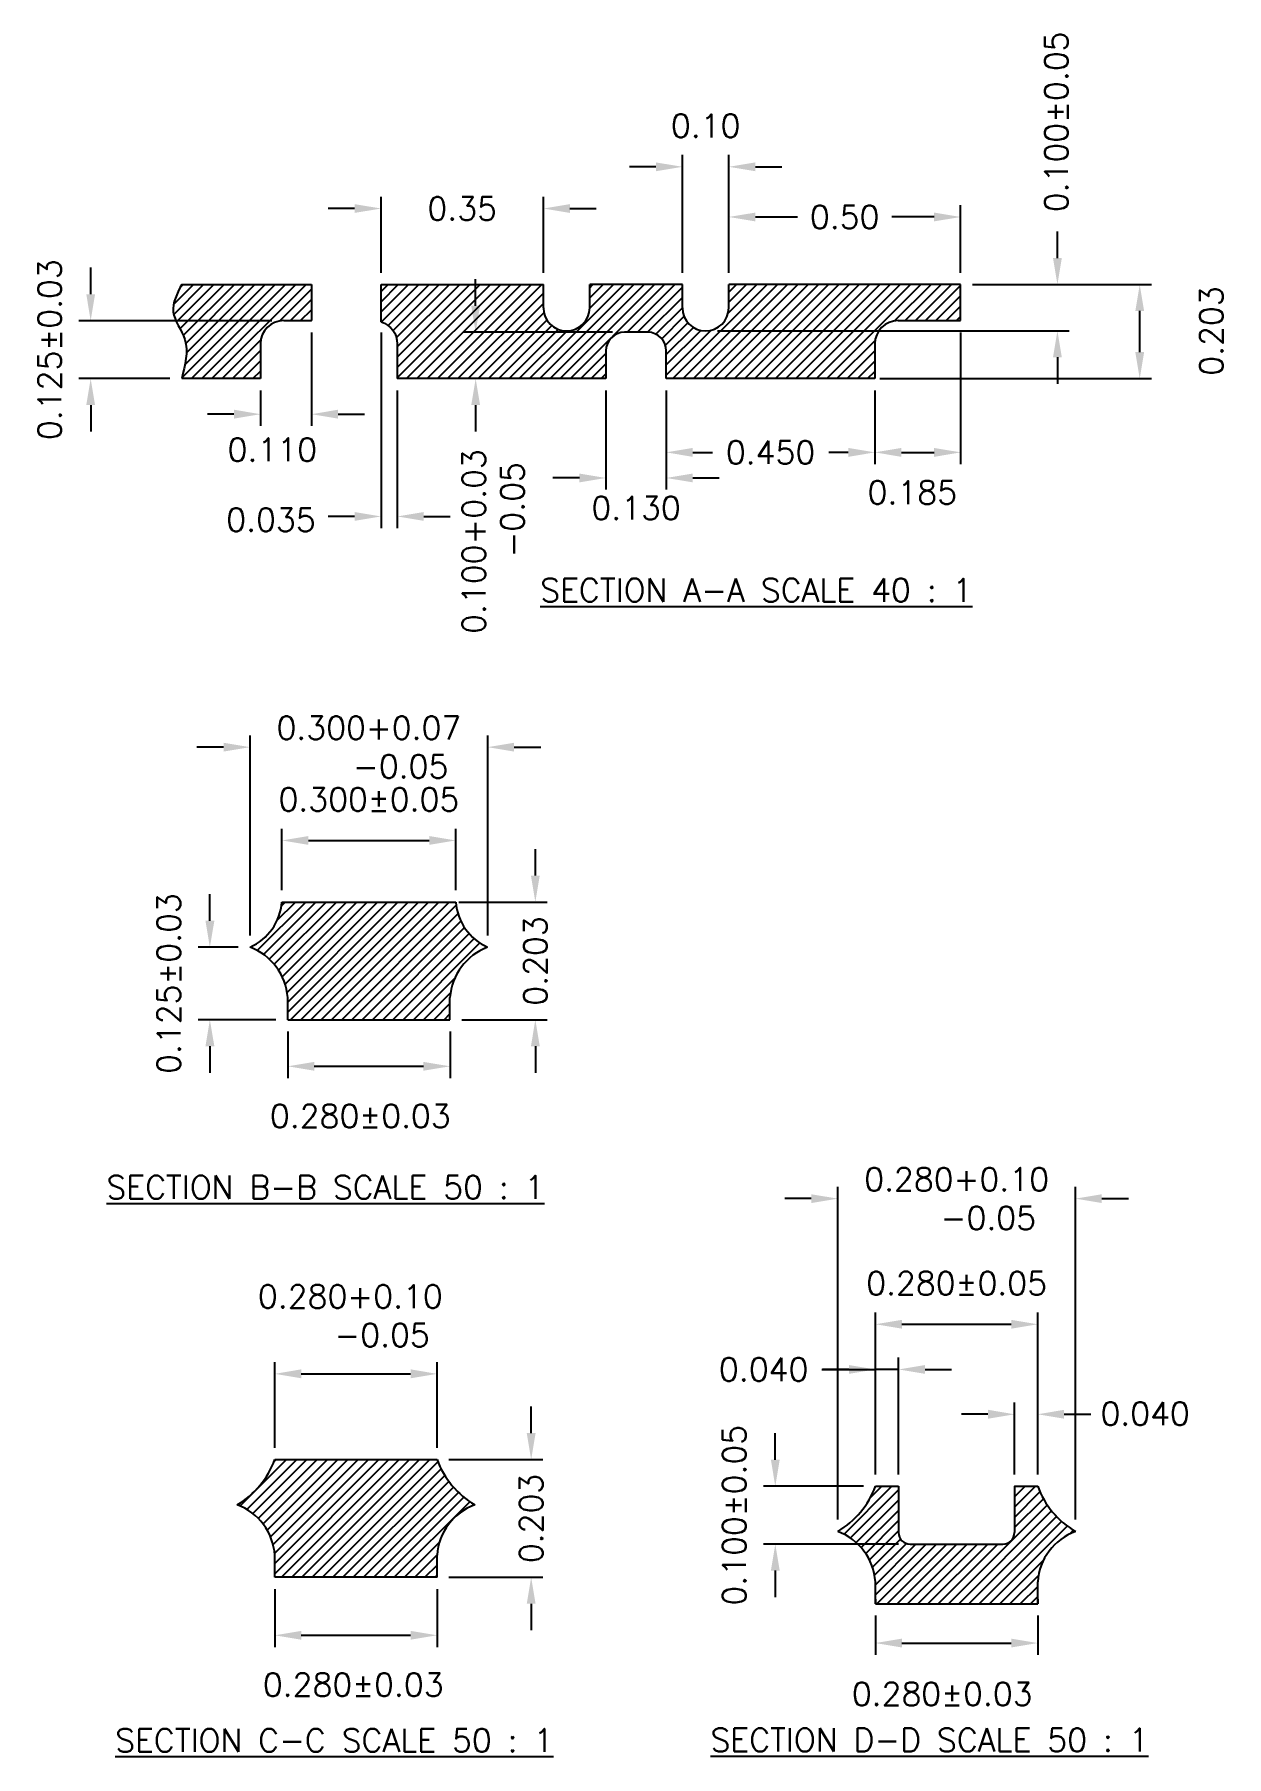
# Model space of a CAD drawing. Extents: x 227 to 496, y -291 to -110.
# Drawn here: x 392.7 to 495.5, y -258.4 to -109.8 of the extents above; entities that cross this region are included whole.
import ezdxf

# ---------------------------------------------------------------- set-up
doc = ezdxf.new("R2010")
doc.units = 0
doc.header["$MEASUREMENT"] = 0
doc.layers.get('0').update_dxf_attribs({"linetype": 'CONTINUOUS'})
doc.layers.get('DEFPOINTS').update_dxf_attribs({"linetype": 'CONTINUOUS'})
doc.layers.add('DIM', color=3, linetype='CONTINUOUS')
doc.layers.add('half_bottom', color=4, linetype='CONTINUOUS')
doc.styles.add('ROMANS', font='romans.shx', dxfattribs={"height": 2})
doc.dimstyles.new('SECTIONA-A', dxfattribs={"dimscale": 25.4, "dimtxt": 0.08, "dimasz": 0.09, "dimexe": 0.04, "dimexo": 0.04, "dimgap": 0.04, "dimtad": 0, "dimdec": 3, "dimlfac": 0.025, "dimzin": 0, "dimdsep": 46, "dimtxsty": 'ROMANS', "dimcen": 0.04, "dimadec": 0, "dimazin": 0, "dimtfac": 1, "dimtdec": 3, "dimtofl": 0, "dimtmove": 2, "dimatfit": 3, "dimfxl": 1, "dimtolj": 1, "dimtzin": 0, "dimarcsym": 0})
doc.dimstyles.new('SECTIONA-A$0', dxfattribs={"dimscale": 25.4, "dimtxt": 0.08, "dimasz": 0.09, "dimexe": 0.04, "dimexo": 0.04, "dimgap": 0.04, "dimtad": 0, "dimdec": 3, "dimlfac": 0.025, "dimzin": 0, "dimdsep": 46, "dimtxsty": 'ROMANS', "dimcen": 0.04, "dimadec": 0, "dimazin": 0, "dimtfac": 1, "dimtdec": 3, "dimtofl": 0, "dimtmove": 2, "dimatfit": 3, "dimfxl": 1, "dimtolj": 1, "dimtzin": 0, "dimarcsym": 0})
doc.dimstyles.new('SECTIONB-B', dxfattribs={"dimscale": 25.4, "dimtxt": 0.08, "dimasz": 0.09, "dimexe": 0.04, "dimexo": 0.04, "dimgap": 0.04, "dimtad": 0, "dimdec": 3, "dimlfac": 0.02, "dimzin": 0, "dimdsep": 46, "dimtxsty": 'ROMANS', "dimcen": 0.04, "dimadec": 0, "dimazin": 0, "dimtfac": 1, "dimtdec": 3, "dimtofl": 0, "dimtmove": 2, "dimatfit": 3, "dimfxl": 1, "dimtolj": 1, "dimtzin": 0, "dimarcsym": 0})

# ---------------------------------------------------------------- blocks, each defined once
blk = doc.blocks.new('*D26')
at = {"layer": 'DEFPOINTS', "color": 0, "transparency": 16777216}
for p in [(645.34, 284.28), (645.34, 274.12), (649.34, 274.12)]:
    blk.add_point(p, dxfattribs=at)
at = {"layer": 'DIM', "color": 0, "lineweight": -2, "transparency": 16777216}
for p, q in [((643.05, 284.28), (640.77, 284.28)), ((645.34, 275.14), (645.34, 285.3)), ((649.34, 275.14), (649.34, 285.3)), ((651.63, 284.28), (653.91, 284.28))]:
    blk.add_line(p, q, dxfattribs=at)
at = {"layer": 'DIM', "color": 0, "transparency": 16777216}
for points in [[(643.05, 284.66), (643.05, 283.9), (645.34, 284.28)], [(651.63, 284.66), (651.63, 283.9), (649.34, 284.28)]]:
    blk.add_solid(points, dxfattribs=at)
at = {"layer": 'DIM', "color": 0, "transparency": 16777216, "insert": (647.34, 287.82), "char_height": 2, "attachment_point": 5, "style": 'ROMANS'}
blk.add_mtext('\\A1;0.10', dxfattribs=at)
blk = doc.blocks.new('*D27')
at = {"layer": 'DEFPOINTS', "color": 0, "transparency": 16777216}
for p in [(633.34, 280.68), (619.34, 274.12), (633.34, 274.12)]:
    blk.add_point(p, dxfattribs=at)
at = {"layer": 'DIM', "color": 0, "lineweight": -2, "transparency": 16777216}
for p, q in [((619.34, 275.14), (619.34, 281.69)), ((633.34, 275.14), (633.34, 281.69)), ((617.05, 280.68), (614.77, 280.68)), ((635.63, 280.68), (637.91, 280.68))]:
    blk.add_line(p, q, dxfattribs=at)
at = {"layer": 'DIM', "color": 0, "transparency": 16777216}
for points in [[(617.05, 281.06), (617.05, 280.3), (619.34, 280.68)], [(635.63, 281.06), (635.63, 280.3), (633.34, 280.68)]]:
    blk.add_solid(points, dxfattribs=at)
at = {"layer": 'DIM', "color": 0, "transparency": 16777216, "insert": (626.34, 280.68), "char_height": 2, "attachment_point": 5, "style": 'ROMANS'}
blk.add_mtext('\\A1;0.35', dxfattribs=at)
blk = doc.blocks.new('*D28')
at = {"layer": 'DEFPOINTS', "color": 0, "transparency": 16777216}
for p in [(619.34, 271), (620.74, 266), (619.34, 254.11)]:
    blk.add_point(p, dxfattribs=at)
at = {"layer": 'DIM', "color": 0, "lineweight": -2, "transparency": 16777216}
for p, q in [((619.34, 269.99), (619.34, 253.1)), ((620.74, 264.99), (620.74, 253.1)), ((617.05, 254.11), (614.77, 254.11)), ((623.03, 254.11), (625.31, 254.11))]:
    blk.add_line(p, q, dxfattribs=at)
at = {"layer": 'DIM', "color": 0, "transparency": 16777216}
for points in [[(617.05, 254.49), (617.05, 253.73), (619.34, 254.11)], [(623.03, 254.49), (623.03, 253.73), (620.74, 254.11)]]:
    blk.add_solid(points, dxfattribs=at)
at = {"layer": 'DIM', "color": 0, "transparency": 16777216, "insert": (609.84, 253.82), "char_height": 2, "attachment_point": 5, "style": 'ROMANS'}
blk.add_mtext('\\A1;0.035', dxfattribs=at)
blk = doc.blocks.new('*D29')
at = {"layer": 'DEFPOINTS', "color": 0, "transparency": 16777216}
for p in [(669.34, 271), (661.94, 266), (669.34, 259.64)]:
    blk.add_point(p, dxfattribs=at)
at = {"layer": 'DIM', "color": 0, "lineweight": -2, "transparency": 16777216}
for p, q in [((669.34, 269.99), (669.34, 258.62)), ((661.94, 264.99), (661.94, 258.62)), ((664.23, 259.64), (667.05, 259.64))]:
    blk.add_line(p, q, dxfattribs=at)
at = {"layer": 'DIM', "color": 0, "transparency": 16777216}
for points in [[(664.23, 260.02), (664.23, 259.25), (661.94, 259.64)], [(667.05, 260.02), (667.05, 259.25), (669.34, 259.64)]]:
    blk.add_solid(points, dxfattribs=at)
at = {"layer": 'DIM', "color": 0, "transparency": 16777216, "insert": (665.17, 256.18), "char_height": 2, "attachment_point": 5, "style": 'ROMANS'}
blk.add_mtext('\\A1;0.185', dxfattribs=at)
blk = doc.blocks.new('*D30')
at = {"layer": 'DEFPOINTS', "color": 0, "transparency": 16777216}
for p in [(613.34, 271), (608.94, 266), (608.94, 262.93)]:
    blk.add_point(p, dxfattribs=at)
at = {"layer": 'DIM', "color": 0, "lineweight": -2, "transparency": 16777216}
for p, q in [((613.34, 269.99), (613.34, 261.92)), ((608.94, 264.99), (608.94, 261.92)), ((606.65, 262.93), (604.37, 262.93)), ((615.63, 262.93), (617.91, 262.93))]:
    blk.add_line(p, q, dxfattribs=at)
at = {"layer": 'DIM', "color": 0, "transparency": 16777216}
for points in [[(606.65, 263.32), (606.65, 262.55), (608.94, 262.93)], [(615.63, 263.32), (615.63, 262.55), (613.34, 262.93)]]:
    blk.add_solid(points, dxfattribs=at)
at = {"layer": 'DIM', "color": 0, "transparency": 16777216, "insert": (609.96, 259.87), "char_height": 2, "attachment_point": 5, "style": 'ROMANS'}
blk.add_mtext('\\A1;0.110', dxfattribs=at)
blk = doc.blocks.new('*D31')
at = {"layer": 'DEFPOINTS', "color": 0, "transparency": 16777216}
for p in [(594.29, 271), (610.94, 271), (602.14, 266)]:
    blk.add_point(p, dxfattribs=at)
at = {"layer": 'DIM', "color": 0, "lineweight": -2, "transparency": 16777216}
for p, q in [((594.29, 273.29), (594.29, 275.58)), ((609.92, 271), (593.27, 271)), ((601.12, 266), (593.27, 266)), ((594.29, 263.72), (594.29, 261.43))]:
    blk.add_line(p, q, dxfattribs=at)
at = {"layer": 'DIM', "color": 0, "transparency": 16777216}
for points in [[(593.91, 273.29), (594.67, 273.29), (594.29, 271)], [(593.91, 263.72), (594.67, 263.72), (594.29, 266)]]:
    blk.add_solid(points, dxfattribs=at)
at = {"layer": 'DIM', "color": 0, "transparency": 16777216, "insert": (590.75, 268.5), "char_height": 2, "attachment_point": 5, "rotation": 90, "style": 'ROMANS'}
blk.add_mtext('\\A1;0.125%%P0.03', dxfattribs=at)
blk = doc.blocks.new('*D32')
at = {"layer": 'DEFPOINTS', "color": 0, "transparency": 16777216}
for p in [(669.34, 274.12), (684.79, 274.12), (661.34, 266)]:
    blk.add_point(p, dxfattribs=at)
at = {"layer": 'DIM', "color": 0, "lineweight": -2, "transparency": 16777216}
for p, q in [((670.36, 274.12), (685.81, 274.12)), ((684.79, 268.29), (684.79, 271.84)), ((662.36, 266), (685.81, 266))]:
    blk.add_line(p, q, dxfattribs=at)
at = {"layer": 'DIM', "color": 0, "transparency": 16777216}
for points in [[(684.41, 271.84), (685.17, 271.84), (684.79, 274.12)], [(684.41, 268.29), (685.17, 268.29), (684.79, 266)]]:
    blk.add_solid(points, dxfattribs=at)
at = {"layer": 'DIM', "color": 0, "transparency": 16777216, "insert": (690.97, 270.11), "char_height": 2, "attachment_point": 5, "rotation": 90, "style": 'ROMANS'}
blk.add_mtext('\\A1;0.203', dxfattribs=at)
blk = doc.blocks.new('*D33')
at = {"layer": 'DEFPOINTS', "color": 0, "transparency": 16777216}
for p in [(669.34, 279.95), (649.34, 274.12), (669.34, 274.12)]:
    blk.add_point(p, dxfattribs=at)
at = {"layer": 'DIM', "color": 0, "lineweight": -2, "transparency": 16777216}
for p, q in [((649.34, 275.14), (649.34, 280.97)), ((669.34, 275.14), (669.34, 280.97)), ((651.63, 279.95), (655.28, 279.95)), ((667.05, 279.95), (663.4, 279.95))]:
    blk.add_line(p, q, dxfattribs=at)
at = {"layer": 'DIM', "color": 0, "transparency": 16777216}
for points in [[(651.63, 280.33), (651.63, 279.57), (649.34, 279.95)], [(667.05, 280.33), (667.05, 279.57), (669.34, 279.95)]]:
    blk.add_solid(points, dxfattribs=at)
at = {"layer": 'DIM', "color": 0, "transparency": 16777216, "insert": (659.34, 279.95), "char_height": 2, "attachment_point": 5, "style": 'ROMANS'}
blk.add_mtext('\\A1;0.50', dxfattribs=at)
blk = doc.blocks.new('*D34')
at = {"layer": 'DEFPOINTS', "color": 0, "transparency": 16777216}
for p in [(669.34, 274.12), (677.69, 274.12), (647.34, 270.12)]:
    blk.add_point(p, dxfattribs=at)
at = {"layer": 'DIM', "color": 0, "lineweight": -2, "transparency": 16777216}
for p, q in [((677.69, 276.41), (677.69, 278.7)), ((670.36, 274.12), (678.71, 274.12)), ((648.36, 270.12), (678.71, 270.12)), ((677.69, 267.84), (677.69, 265.55))]:
    blk.add_line(p, q, dxfattribs=at)
at = {"layer": 'DIM', "color": 0, "transparency": 16777216}
for points in [[(677.31, 276.41), (678.07, 276.41), (677.69, 274.12)], [(677.31, 267.84), (678.07, 267.84), (677.69, 270.12)]]:
    blk.add_solid(points, dxfattribs=at)
at = {"layer": 'DIM', "color": 0, "transparency": 16777216, "insert": (677.59, 288.16), "char_height": 2, "attachment_point": 5, "rotation": 90, "style": 'ROMANS'}
blk.add_mtext('\\A1;0.100%%P0.05', dxfattribs=at)
blk = doc.blocks.new('*D35')
at = {"layer": 'DEFPOINTS', "color": 0, "transparency": 16777216}
for p in [(638.74, 266), (643.94, 266), (643.94, 257.43)]:
    blk.add_point(p, dxfattribs=at)
at = {"layer": 'DIM', "color": 0, "lineweight": -2, "transparency": 16777216}
for p, q in [((638.74, 264.99), (638.74, 256.42)), ((643.94, 264.99), (643.94, 256.42)), ((636.45, 257.43), (634.17, 257.43)), ((646.23, 257.43), (648.51, 257.43))]:
    blk.add_line(p, q, dxfattribs=at)
at = {"layer": 'DIM', "color": 0, "transparency": 16777216}
for points in [[(636.45, 257.81), (636.45, 257.05), (638.74, 257.43)], [(646.23, 257.81), (646.23, 257.05), (643.94, 257.43)]]:
    blk.add_solid(points, dxfattribs=at)
at = {"layer": 'DIM', "color": 0, "transparency": 16777216, "insert": (641.34, 254.84), "char_height": 2, "attachment_point": 5, "style": 'ROMANS'}
blk.add_mtext('\\A1;0.130', dxfattribs=at)
blk = doc.blocks.new('*D36')
at = {"layer": 'DEFPOINTS', "color": 0, "transparency": 16777216}
for p in [(627.5, 270), (640.34, 270), (638.74, 266)]:
    blk.add_point(p, dxfattribs=at)
at = {"layer": 'DIM', "color": 0, "lineweight": -2, "transparency": 16777216}
for p, q in [((627.5, 272.29), (627.5, 274.58)), ((639.32, 270), (626.48, 270)), ((637.72, 266), (626.48, 266)), ((627.5, 263.72), (627.5, 261.43))]:
    blk.add_line(p, q, dxfattribs=at)
at = {"layer": 'DIM', "color": 0, "transparency": 16777216}
for points in [[(627.12, 272.29), (627.88, 272.29), (627.5, 270)], [(627.12, 263.72), (627.88, 263.72), (627.5, 266)]]:
    blk.add_solid(points, dxfattribs=at)
at = {"layer": 'DIM', "color": 0, "transparency": 16777216, "insert": (629.01, 251.94), "char_height": 2, "attachment_point": 5, "rotation": 90, "style": 'ROMANS'}
blk.add_mtext('\\A1;0.100+0.03\\P    -0.05  ', dxfattribs=at)
blk = doc.blocks.new('*D37')
at = {"layer": 'DEFPOINTS', "color": 0, "transparency": 16777216}
for p in [(643.94, 266), (661.94, 266), (643.94, 259.64)]:
    blk.add_point(p, dxfattribs=at)
at = {"layer": 'DIM', "color": 0, "lineweight": -2, "transparency": 16777216}
for p, q in [((643.94, 264.99), (643.94, 258.62)), ((661.94, 264.99), (661.94, 258.62)), ((646.23, 259.64), (647.92, 259.64)), ((659.65, 259.64), (657.96, 259.64))]:
    blk.add_line(p, q, dxfattribs=at)
at = {"layer": 'DIM', "color": 0, "transparency": 16777216}
for points in [[(646.23, 260.02), (646.23, 259.25), (643.94, 259.64)], [(659.65, 260.02), (659.65, 259.25), (661.94, 259.64)]]:
    blk.add_solid(points, dxfattribs=at)
at = {"layer": 'DIM', "color": 0, "transparency": 16777216, "insert": (652.94, 259.64), "char_height": 2, "attachment_point": 5, "style": 'ROMANS'}
blk.add_mtext('\\A1;0.450', dxfattribs=at)
blk = doc.blocks.new('*D38')
at = {"layer": 'DEFPOINTS', "color": 0, "transparency": 16777216}
for p in [(625.79, 226.15), (610.79, 220.83), (625.79, 220.83)]:
    blk.add_point(p, dxfattribs=at)
at = {"layer": 'DIM', "color": 0, "lineweight": -2, "transparency": 16777216}
for p, q in [((610.79, 221.85), (610.79, 227.16)), ((613.07, 226.15), (623.5, 226.15)), ((625.79, 221.85), (625.79, 227.16))]:
    blk.add_line(p, q, dxfattribs=at)
at = {"layer": 'DIM', "color": 0, "transparency": 16777216}
for points in [[(613.07, 226.53), (613.07, 225.77), (610.79, 226.15)], [(623.5, 226.53), (623.5, 225.77), (625.79, 226.15)]]:
    blk.add_solid(points, dxfattribs=at)
at = {"layer": 'DIM', "color": 0, "transparency": 16777216, "insert": (618.29, 229.69), "char_height": 2, "attachment_point": 5, "style": 'ROMANS'}
blk.add_mtext('\\A1;0.300%%p0.05', dxfattribs=at)
blk = doc.blocks.new('*D39')
at = {"layer": 'DEFPOINTS', "color": 0, "transparency": 16777216}
for p in [(611.29, 210.68), (625.29, 210.68), (625.29, 206.66)]:
    blk.add_point(p, dxfattribs=at)
at = {"layer": 'DIM', "color": 0, "lineweight": -2, "transparency": 16777216}
for p, q in [((611.29, 209.66), (611.29, 205.65)), ((625.29, 209.66), (625.29, 205.65)), ((613.57, 206.66), (623, 206.66))]:
    blk.add_line(p, q, dxfattribs=at)
at = {"layer": 'DIM', "color": 0, "transparency": 16777216}
for points in [[(613.57, 207.04), (613.57, 206.28), (611.29, 206.66)], [(623, 207.04), (623, 206.28), (625.29, 206.66)]]:
    blk.add_solid(points, dxfattribs=at)
at = {"layer": 'DIM', "color": 0, "transparency": 16777216, "insert": (617.55, 202.37), "char_height": 2, "attachment_point": 5, "style": 'ROMANS'}
blk.add_mtext('\\A1;0.280%%p0.03', dxfattribs=at)
blk = doc.blocks.new('*D40')
at = {"layer": 'DEFPOINTS', "color": 0, "transparency": 16777216}
for p in [(628.54, 234.2), (608.04, 216.93), (628.54, 216.93)]:
    blk.add_point(p, dxfattribs=at)
at = {"layer": 'DIM', "color": 0, "lineweight": -2, "transparency": 16777216}
for p, q in [((608.04, 217.95), (608.04, 235.22)), ((628.54, 217.95), (628.54, 235.22)), ((605.75, 234.2), (603.46, 234.2)), ((630.82, 234.2), (633.11, 234.2))]:
    blk.add_line(p, q, dxfattribs=at)
at = {"layer": 'DIM', "color": 0, "transparency": 16777216}
for points in [[(605.75, 234.58), (605.75, 233.82), (608.04, 234.2)], [(630.82, 234.58), (630.82, 233.82), (628.54, 234.2)]]:
    blk.add_solid(points, dxfattribs=at)
at = {"layer": 'DIM', "color": 0, "transparency": 16777216, "insert": (618.29, 234.2), "char_height": 2, "attachment_point": 5, "style": 'ROMANS'}
blk.add_mtext('\\A1;0.300+0.07\\P    -0.05', dxfattribs=at)
blk = doc.blocks.new('*D41')
at = {"layer": 'DEFPOINTS', "color": 0, "transparency": 16777216}
for p in [(608.04, 216.93), (604.57, 210.68), (611.29, 210.68)]:
    blk.add_point(p, dxfattribs=at)
at = {"layer": 'DIM', "color": 0, "lineweight": -2, "transparency": 16777216}
for p, q in [((604.57, 219.22), (604.57, 221.5)), ((607.02, 216.93), (603.56, 216.93)), ((610.27, 210.68), (603.56, 210.68)), ((604.57, 208.39), (604.57, 206.11))]:
    blk.add_line(p, q, dxfattribs=at)
at = {"layer": 'DIM', "color": 0, "transparency": 16777216}
for points in [[(604.19, 219.22), (604.96, 219.22), (604.57, 216.93)], [(604.19, 208.39), (604.96, 208.39), (604.57, 210.68)]]:
    blk.add_solid(points, dxfattribs=at)
at = {"layer": 'DIM', "color": 0, "transparency": 16777216, "insert": (601.03, 213.8), "char_height": 2, "attachment_point": 5, "rotation": 90, "style": 'ROMANS'}
blk.add_mtext('\\A1;0.125%%P0.03', dxfattribs=at)
blk = doc.blocks.new('*D42')
at = {"layer": 'DEFPOINTS', "color": 0, "transparency": 16777216}
for p in [(625.04, 220.83), (632.65, 220.83), (625.29, 210.68)]:
    blk.add_point(p, dxfattribs=at)
at = {"layer": 'DIM', "color": 0, "lineweight": -2, "transparency": 16777216}
for p, q in [((632.65, 223.12), (632.65, 225.4)), ((626.05, 220.83), (633.67, 220.83)), ((626.3, 210.68), (633.67, 210.68)), ((632.65, 208.39), (632.65, 206.11))]:
    blk.add_line(p, q, dxfattribs=at)
at = {"layer": 'DIM', "color": 0, "transparency": 16777216}
for points in [[(632.27, 223.12), (633.03, 223.12), (632.65, 220.83)], [(632.27, 208.39), (633.03, 208.39), (632.65, 210.68)]]:
    blk.add_solid(points, dxfattribs=at)
at = {"layer": 'DIM', "color": 0, "transparency": 16777216, "insert": (632.65, 215.75), "char_height": 2, "attachment_point": 5, "rotation": 90, "style": 'ROMANS'}
blk.add_mtext('\\A1;0.203', dxfattribs=at)
blk = doc.blocks.new('*D43')
at = {"layer": 'DEFPOINTS', "color": 0, "transparency": 16777216}
for p in [(610.17, 162.57), (624.17, 162.57), (624.17, 157.56)]:
    blk.add_point(p, dxfattribs=at)
at = {"layer": 'DIM', "color": 0, "lineweight": -2, "transparency": 16777216}
for p, q in [((610.17, 161.55), (610.17, 156.54)), ((624.17, 161.55), (624.17, 156.54)), ((612.46, 157.56), (621.89, 157.56))]:
    blk.add_line(p, q, dxfattribs=at)
at = {"layer": 'DIM', "color": 0, "transparency": 16777216}
for points in [[(612.46, 157.94), (612.46, 157.18), (610.17, 157.56)], [(621.89, 157.94), (621.89, 157.18), (624.17, 157.56)]]:
    blk.add_solid(points, dxfattribs=at)
at = {"layer": 'DIM', "color": 0, "transparency": 16777216, "insert": (616.94, 153.3), "char_height": 2, "attachment_point": 5, "style": 'ROMANS'}
blk.add_mtext('\\A1;0.280%%p0.03', dxfattribs=at)
blk = doc.blocks.new('*D44')
at = {"layer": 'DEFPOINTS', "color": 0, "transparency": 16777216}
for p in [(624.17, 172.72), (632.29, 172.72), (624.17, 162.57)]:
    blk.add_point(p, dxfattribs=at)
at = {"layer": 'DIM', "color": 0, "lineweight": -2, "transparency": 16777216}
for p, q in [((632.29, 175.01), (632.29, 177.29)), ((625.19, 172.72), (633.31, 172.72)), ((625.19, 162.57), (633.31, 162.57)), ((632.29, 160.28), (632.29, 158))]:
    blk.add_line(p, q, dxfattribs=at)
at = {"layer": 'DIM', "color": 0, "transparency": 16777216}
for points in [[(631.91, 175.01), (632.67, 175.01), (632.29, 172.72)], [(631.91, 160.28), (632.67, 160.28), (632.29, 162.57)]]:
    blk.add_solid(points, dxfattribs=at)
at = {"layer": 'DIM', "color": 0, "transparency": 16777216, "insert": (632.29, 167.64), "char_height": 2, "attachment_point": 5, "rotation": 90, "style": 'ROMANS'}
blk.add_mtext('\\A1;0.203', dxfattribs=at)
blk = doc.blocks.new('*D45')
at = {"layer": 'DEFPOINTS', "color": 0, "transparency": 16777216}
for p in [(624.17, 180.12), (610.17, 172.72), (624.17, 172.72)]:
    blk.add_point(p, dxfattribs=at)
at = {"layer": 'DIM', "color": 0, "lineweight": -2, "transparency": 16777216}
for p, q in [((610.17, 173.74), (610.17, 181.14)), ((612.46, 180.12), (621.89, 180.12)), ((624.17, 173.74), (624.17, 181.14))]:
    blk.add_line(p, q, dxfattribs=at)
at = {"layer": 'DIM', "color": 0, "transparency": 16777216}
for points in [[(612.46, 180.51), (612.46, 179.74), (610.17, 180.12)], [(621.89, 180.51), (621.89, 179.74), (624.17, 180.12)]]:
    blk.add_solid(points, dxfattribs=at)
at = {"layer": 'DIM', "color": 0, "transparency": 16777216, "insert": (616.69, 185.13), "char_height": 2, "attachment_point": 5, "style": 'ROMANS'}
blk.add_mtext('\\A1;0.280+0.10\\P    -0.05', dxfattribs=at)
blk = doc.blocks.new('*D46')
at = {"layer": 'DEFPOINTS', "color": 0, "transparency": 16777216}
for p in [(661.99, 170.42), (653.35, 165.42), (664.99, 165.42)]:
    blk.add_point(p, dxfattribs=at)
at = {"layer": 'DIM', "color": 0, "lineweight": -2, "transparency": 16777216}
for p, q in [((653.35, 172.71), (653.35, 175)), ((660.97, 170.42), (652.33, 170.42)), ((663.97, 165.42), (652.33, 165.42)), ((653.35, 163.14), (653.35, 160.85))]:
    blk.add_line(p, q, dxfattribs=at)
at = {"layer": 'DIM', "color": 0, "transparency": 16777216}
for points in [[(652.97, 172.71), (653.73, 172.71), (653.35, 170.42)], [(652.97, 163.14), (653.73, 163.14), (653.35, 165.42)]]:
    blk.add_solid(points, dxfattribs=at)
at = {"layer": 'DIM', "color": 0, "transparency": 16777216, "insert": (649.81, 167.92), "char_height": 2, "attachment_point": 5, "rotation": 90, "style": 'ROMANS'}
blk.add_mtext('\\A1;0.100%%P0.05', dxfattribs=at)
blk = doc.blocks.new('*D47')
at = {"layer": 'DEFPOINTS', "color": 0, "transparency": 16777216}
for p in [(661.99, 160.27), (675.99, 160.27), (675.99, 156.89)]:
    blk.add_point(p, dxfattribs=at)
at = {"layer": 'DIM', "color": 0, "lineweight": -2, "transparency": 16777216}
for p, q in [((661.99, 159.26), (661.99, 155.87)), ((675.99, 159.26), (675.99, 155.87)), ((664.27, 156.89), (673.7, 156.89))]:
    blk.add_line(p, q, dxfattribs=at)
at = {"layer": 'DIM', "color": 0, "transparency": 16777216}
for points in [[(664.27, 157.27), (664.27, 156.51), (661.99, 156.89)], [(673.7, 157.27), (673.7, 156.51), (675.99, 156.89)]]:
    blk.add_solid(points, dxfattribs=at)
at = {"layer": 'DIM', "color": 0, "transparency": 16777216, "insert": (667.75, 152.5), "char_height": 2, "attachment_point": 5, "style": 'ROMANS'}
blk.add_mtext('\\A1;0.280%%p0.03', dxfattribs=at)
blk = doc.blocks.new('*D48')
at = {"layer": 'DEFPOINTS', "color": 0, "transparency": 16777216}
for p in [(675.99, 184.4), (661.99, 170.42), (675.99, 170.42)]:
    blk.add_point(p, dxfattribs=at)
at = {"layer": 'DIM', "color": 0, "lineweight": -2, "transparency": 16777216}
for p, q in [((661.99, 171.44), (661.99, 185.42)), ((664.27, 184.4), (673.7, 184.4)), ((675.99, 171.44), (675.99, 185.42))]:
    blk.add_line(p, q, dxfattribs=at)
at = {"layer": 'DIM', "color": 0, "transparency": 16777216}
for points in [[(664.27, 184.78), (664.27, 184.02), (661.99, 184.4)], [(673.7, 184.78), (673.7, 184.02), (675.99, 184.4)]]:
    blk.add_solid(points, dxfattribs=at)
at = {"layer": 'DIM', "color": 0, "transparency": 16777216, "insert": (668.99, 187.94), "char_height": 2, "attachment_point": 5, "style": 'ROMANS'}
blk.add_mtext('\\A1;0.280%%P0.05', dxfattribs=at)
blk = doc.blocks.new('*D49')
at = {"layer": 'DEFPOINTS', "color": 0, "transparency": 16777216}
for p in [(679.24, 195.24), (658.74, 166.52), (679.24, 166.52)]:
    blk.add_point(p, dxfattribs=at)
at = {"layer": 'DIM', "color": 0, "lineweight": -2, "transparency": 16777216}
for p, q in [((658.74, 167.54), (658.74, 196.26)), ((679.24, 167.54), (679.24, 196.26)), ((656.45, 195.24), (654.17, 195.24)), ((681.52, 195.24), (683.81, 195.24))]:
    blk.add_line(p, q, dxfattribs=at)
at = {"layer": 'DIM', "color": 0, "transparency": 16777216}
for points in [[(656.45, 195.62), (656.45, 194.86), (658.74, 195.24)], [(681.52, 195.62), (681.52, 194.86), (679.24, 195.24)]]:
    blk.add_solid(points, dxfattribs=at)
at = {"layer": 'DIM', "color": 0, "transparency": 16777216, "insert": (668.99, 195.24), "char_height": 2, "attachment_point": 5, "style": 'ROMANS'}
blk.add_mtext('\\A1;0.280+0.10\\P    -0.05', dxfattribs=at)
blk = doc.blocks.new('*D50')
at = {"layer": 'DEFPOINTS', "color": 0, "transparency": 16777216}
for p in [(675.99, 176.63), (673.99, 170.42), (675.99, 170.42)]:
    blk.add_point(p, dxfattribs=at)
at = {"layer": 'DIM', "color": 0, "lineweight": -2, "transparency": 16777216}
for p, q in [((673.99, 171.44), (673.99, 177.65)), ((675.99, 171.44), (675.99, 177.65)), ((671.7, 176.63), (669.42, 176.63)), ((678.27, 176.63), (680.56, 176.63))]:
    blk.add_line(p, q, dxfattribs=at)
at = {"layer": 'DIM', "color": 0, "transparency": 16777216}
for points in [[(671.7, 177.02), (671.7, 176.25), (673.99, 176.63)], [(678.27, 177.02), (678.27, 176.25), (675.99, 176.63)]]:
    blk.add_solid(points, dxfattribs=at)
at = {"layer": 'DIM', "color": 0, "transparency": 16777216, "insert": (685.26, 176.69), "char_height": 2, "attachment_point": 5, "style": 'ROMANS'}
blk.add_mtext('\\A1;0.040', dxfattribs=at)
blk = doc.blocks.new('*D51')
at = {"layer": 'DEFPOINTS', "color": 0, "transparency": 16777216}
for p in [(661.99, 180.5), (661.99, 170.42), (663.99, 170.42)]:
    blk.add_point(p, dxfattribs=at)
at = {"layer": 'DIM', "color": 0, "lineweight": -2, "transparency": 16777216}
for p, q in [((661.99, 171.44), (661.99, 181.52)), ((663.99, 171.44), (663.99, 181.52)), ((657.37, 180.5), (661.99, 180.5)), ((659.7, 180.5), (657.42, 180.5)), ((663.99, 180.5), (661.99, 180.5)), ((666.27, 180.5), (668.56, 180.5))]:
    blk.add_line(p, q, dxfattribs=at)
at = {"layer": 'DIM', "color": 0, "transparency": 16777216}
for points in [[(659.7, 180.88), (659.7, 180.12), (661.99, 180.5)], [(666.27, 180.88), (666.27, 180.12), (663.99, 180.5)]]:
    blk.add_solid(points, dxfattribs=at)
at = {"layer": 'DIM', "color": 0, "transparency": 16777216, "insert": (652.35, 180.5), "char_height": 2, "attachment_point": 5, "style": 'ROMANS'}
blk.add_mtext('\\A1;0.040', dxfattribs=at)

msp = doc.modelspace()

# ---------------------------------------------------------------- hatches: boundary and pattern name
at = {"layer": 'half_bottom'}
h = msp.add_hatch(dxfattribs=at)
h.set_pattern_fill('ANSI31', color=256, scale=5, style=0)
h.set_pattern_definition([(45, (-445.23714, 121.85663), (-0.44194174, 0.44194174), [])])
h.paths.add_polyline_path([(436.563, -131.3898), (422.563, -131.3898), (422.563, -134.6019, -0.32753822), (423.963, -136.5098), (423.963, -137.0086), (423.963, -139.5098), (441.963, -139.5098), (441.963, -137.1098, -0.41421356), (443.563, -135.5098), (445.563, -135.5098, -0.41421356), (447.163, -137.1098), (447.163, -139.5098), (465.163, -139.5098), (465.163, -136.5098, -0.41421356), (467.163, -134.5098), (472.563, -134.5098), (472.563, -131.3898), (452.563, -131.3898), (452.563, -133.3941, -0.41421356), (450.563, -135.3941, -0.41421356), (448.563, -133.3941), (448.563, -131.3898), (440.563, -131.3898), (440.563, -133.3898, -0.41421356), (438.563, -135.3898, -0.41421356), (436.563, -133.3898)])
edge = h.paths.add_edge_path()
edge.add_line((416.563, -131.3898), (405.363, -131.3898))
edge.add_spline(control_points=[(405.363, -131.3898), (404.958, -132.1831), (404.1269, -133.8112), (406.1971, -136.3226), (405.6648, -138.3566), (405.363, -139.5098)], knot_values=[0, 0, 0, 0, 2.459081, 5.04634584, 8.43442287, 8.43442287, 8.43442287, 8.43442287], degree=3, periodic=0)
edge.add_line((405.363, -139.5098), (412.163, -139.5098))
edge.add_line((412.163, -139.5098), (412.163, -136.5098))
edge.add_arc((414.163, -136.5098), 2, 90, 180, ccw=False)
edge.add_line((414.163, -134.5098), (416.563, -134.5098))
edge.add_line((416.563, -134.5098), (416.563, -131.3898))
h = msp.add_hatch(dxfattribs=at)
h.set_pattern_fill('ANSI31', color=256, scale=5, style=0)
h.set_pattern_definition([(45, (-289.5405, -39.989), (-0.44194174, 0.44194174), [])])
h.paths.add_polyline_path([(428.5087, -194.8345), (428.5087, -192.9234, -0.29529956), (431.7587, -188.5845, -0.27057927), (429.0087, -184.6845), (414.0087, -184.6845, -0.27057927), (411.2587, -188.5845, -0.29529956), (414.5087, -192.9234), (414.5087, -194.8345)])
h = msp.add_hatch(dxfattribs=at)
h.set_pattern_fill('ANSI31', color=256, scale=5, style=0)
h.set_pattern_definition([(45, (-341.08645, -48.71586), (-0.44194174, 0.44194174), [])])
h.paths.add_polyline_path([(413.3975, -232.7949, -0.17392631), (410.1475, -236.6949, -0.29529956), (413.3975, -241.0337), (413.3975, -242.9449), (427.3975, -242.9449), (427.3975, -241.0337, -0.29529956), (430.6475, -236.6949, -0.17392631), (427.3975, -232.7949)])
h = msp.add_hatch(dxfattribs=at)
h.set_pattern_fill('ANSI31', color=256, scale=5, style=0)
h.set_pattern_definition([(45, (-202.89455, 7.54304), (-0.44194174, 0.44194174), [])])
h.paths.add_polyline_path([(468.2107, -240.0912, -0.41421356), (467.2107, -239.0912), (467.2107, -235.0912), (465.2107, -235.0912, -0.17392631), (461.9607, -238.9912, -0.29529956), (465.2107, -243.3301), (465.2107, -245.2412), (479.2107, -245.2412), (479.2107, -243.3301, -0.29529956), (482.4607, -238.9912, -0.17392631), (479.2107, -235.0912), (477.2107, -235.0912), (477.2107, -239.0912, -0.41421356), (476.2107, -240.0912)])

# ---------------------------------------------------------------- linework, layer by layer
for p, q in [((405.363, -131.3898), (416.563, -131.3898)), ((416.563, -131.3898), (416.563, -134.5098)), ((422.563, -134.6019), (422.563, -131.3898)), ((422.563, -131.3898), (436.563, -131.3898)), ((436.563, -133.3898), (436.563, -131.3898)), ((440.563, -133.3898), (440.563, -131.3898)), ((448.563, -131.3898), (440.563, -131.3898)), ((448.563, -133.3941), (448.563, -131.3898)), ((452.563, -133.3941), (452.563, -131.3898)), ((472.563, -131.3898), (452.563, -131.3898)), ((472.563, -134.5098), (472.563, -131.3898)), ((414.163, -134.5098), (416.563, -134.5098)), ((467.163, -134.5098), (472.563, -134.5098)), ((412.163, -136.5098), (412.163, -139.5098)), ((445.563, -135.5098), (443.563, -135.5098)), ((465.163, -136.5098), (465.163, -139.5098)), ((441.963, -137.1098), (441.963, -139.5098)), ((447.163, -139.5098), (447.163, -137.1098)), ((412.163, -139.5098), (405.363, -139.5098)), ((441.963, -139.5098), (423.963, -139.5098)), ((465.163, -139.5098), (447.163, -139.5098)), ((414.0087, -184.6845), (429.0087, -184.6845)), ((414.5087, -194.8345), (414.5087, -192.9234)), ((428.5087, -194.8345), (428.5087, -192.9234)), ((414.5087, -194.8345), (428.5087, -194.8345)), ((413.3975, -232.7949), (427.3975, -232.7949)), ((465.2107, -235.0912), (467.2107, -235.0912)), ((467.2107, -235.0912), (467.2107, -239.0912)), ((477.2107, -235.0912), (479.2107, -235.0912)), ((477.2107, -235.0912), (477.2107, -239.0912)), ((468.2107, -240.0912), (476.2107, -240.0912)), ((413.3975, -242.9449), (413.3975, -241.0337)), ((427.3975, -242.9449), (427.3975, -241.0337)), ((427.3975, -242.9449), (413.3975, -242.9449)), ((465.2107, -245.2412), (465.2107, -243.3301)), ((479.2107, -245.2412), (479.2107, -243.3301)), ((465.2107, -244.8453), (465.2107, -245.2412)), ((479.2107, -244.8453), (479.2107, -245.2412)), ((465.2107, -245.2412), (479.2107, -245.2412))]:
    msp.add_line(p, q)
msp.add_lwpolyline([(422.563, -134.6019, -0.32753822), (423.963, -136.5098), (423.963, -137.0086), (423.963, -139.5098)], format="xyb")
for centre, radius, start, end in [((438.563, -133.3898), 2, 180, 270), ((438.563, -133.3898), 2, 270, 0), ((450.563, -133.3941), 2, 180, 270), ((450.563, -133.3941), 2, 270, 0), ((414.163, -136.5098), 2, 90, 180), ((467.163, -136.5098), 2, 90, 180), ((443.563, -137.1098), 1.6, 90, 180), ((445.563, -137.1098), 1.6, 0, 90), ((409.2942, -184.2797), 4.7319, 294.530247, 355.092267), ((433.7233, -184.2797), 4.7319, 184.907733, 245.469753), ((409.5308, -193.2655), 4.9897, 3.93095, 69.738339), ((433.4867, -193.2655), 4.9897, 110.261661, 176.06905), ((406.3362, -230.2146), 7.5179, 300.461339, 339.927518), ((434.4587, -230.2146), 7.5179, 200.072482, 239.538661), ((458.1494, -232.511), 7.5179, 300.461339, 339.927518), ((486.2719, -232.511), 7.5179, 200.072482, 239.538661), ((408.4195, -241.3758), 4.9897, 3.93095, 69.738339), ((432.3754, -241.3758), 4.9897, 110.261661, 176.06905), ((460.2327, -243.6721), 4.9897, 3.93095, 69.738339), ((468.2107, -239.0912), 1, 180, 270), ((476.2107, -239.0912), 1, 270, 0), ((484.1886, -243.6721), 4.9897, 110.261661, 176.06905)]:
    msp.add_arc(centre, radius, start, end)
msp.add_open_spline([(405.363, -131.3898), (404.958, -132.1831), (404.1269, -133.8112), (406.1971, -136.3226), (405.6648, -138.3566), (405.363, -139.5098)], degree=3, knots=[0, 0, 0, 0, 2.459081, 5.04634584, 8.43442287, 8.43442287, 8.43442287, 8.43442287])

# ---------------------------------------------------------------- texts
at = {"style": 'ROMANS'}
for s, p in [('%%USECTION A-A SCALE 40 : 1%%U', (436.2981, -158.7639)), ('%%USECTION B-B SCALE 50 : 1%%U', (398.8665, -210.2862)), ('%%USECTION C-C SCALE 50 : 1%%U', (399.6295, -258.0182)), ('%%USECTION D-D SCALE 50 : 1%%U', (450.9825, -257.9793))]:
    msp.add_text(s, height=2, dxfattribs=at).set_placement(p)

# ---------------------------------------------------------------- dimensions: what is measured, and where the dimension line sits
at = {"layer": 'DIM'}
for base, p1, p2, text, picture, middle in [((480.9154, -131.3898), (450.563, -135.3898), (472.563, -131.3898), '<>%%P0.05', '*D34', (480.8121, -117.3548)), ((430.7221, -135.5098), (441.963, -139.5098), (443.563, -135.5098), '<>+0.03\\P    -0.05  ', '*D36', (432.2344, -153.5781))]:
    dim = msp.add_linear_dim(base=base, p1=p1, p2=p2, angle=90, text=text, dimstyle='SECTIONA-A', dxfattribs=at)
    dim.commit()
    dim.dimension.update_dxf_attribs({"geometry": picture, "text_midpoint": middle, "dimtype": 128, "insert": (-196.7765, -405.5144)})
for base, p1, p2, dimstyle, picture, middle in [((448.563, -121.2335), (452.563, -131.3898), (448.563, -131.3898), 'SECTIONA-A$0', '*D26', (450.563, -117.6935)), ((436.563, -124.8355), (422.563, -131.3898), (436.563, -131.3898), 'SECTIONA-A', '*D27', (429.563, -124.8355)), ((472.563, -125.5616), (452.563, -131.3898), (472.563, -131.3898), 'SECTIONA-A$0', '*D33', (462.563, -125.5616))]:
    dim = msp.add_linear_dim(base=base, p1=p1, p2=p2, dimstyle=dimstyle, override={"dimdec": 2}, dxfattribs=at)
    dim.commit()
    dim.dimension.update_dxf_attribs({"geometry": picture, "text_midpoint": middle, "insert": (-196.7765, -405.5144)})
for base, p1, p2, text, dimstyle, picture, middle in [((397.5144, -134.5098), (405.363, -139.5098), (414.163, -134.5098), '<>%%P0.03', 'SECTIONA-A', '*D31', (393.9744, -137.0098)), ((407.7977, -194.8345), (411.2587, -188.5845), (414.5087, -194.8345), '<>%%P0.03', 'SECTIONB-B', '*D41', (404.2577, -191.7095)), ((456.5736, -240.0912), (465.2107, -235.0912), (468.2107, -240.0912), '<>%%P0.05', 'SECTIONB-B', '*D46', (453.0336, -237.5912))]:
    dim = msp.add_linear_dim(base=base, p1=p1, p2=p2, angle=90, text=text, dimstyle=dimstyle, dxfattribs=at)
    dim.commit()
    dim.dimension.update_dxf_attribs({"geometry": picture, "text_midpoint": middle, "insert": (-196.7765, -405.5144)})
dim = msp.add_linear_dim(base=(488.0164, -131.3898), p1=(464.563, -139.5098), p2=(472.563, -131.3898), angle=90, dimstyle='SECTIONA-A', dxfattribs=at)
dim.commit()
dim.dimension.update_dxf_attribs({"geometry": '*D32', "text_midpoint": (494.1912, -135.402), "dimtype": 128, "insert": (-196.7765, -405.5144)})
for base, p1, p2, dimstyle, picture, middle in [((412.163, -142.5799), (416.563, -134.5098), (412.163, -139.5098), 'SECTIONA-A', '*D30', (413.1861, -145.6413)), ((422.563, -151.4022), (423.963, -139.5098), (422.563, -134.5098), 'SECTIONA-A', '*D28', (413.062, -151.6938)), ((472.563, -145.879), (465.163, -139.5098), (472.563, -134.5098), 'SECTIONA-A', '*D29', (468.3957, -149.3365)), ((447.163, -148.0819), (441.963, -139.5098), (447.163, -139.5098), 'SECTIONA-A', '*D35', (444.563, -150.6696)), ((479.2107, -228.8801), (477.2107, -235.0912), (479.2107, -235.0912), 'SECTIONB-B', '*D50', (488.4816, -228.8268))]:
    dim = msp.add_linear_dim(base=base, p1=p1, p2=p2, dimstyle=dimstyle, dxfattribs=at)
    dim.commit()
    dim.dimension.update_dxf_attribs({"geometry": picture, "text_midpoint": middle, "dimtype": 128, "insert": (-196.7765, -405.5144)})
dim = msp.add_linear_dim(base=(447.163, -145.879), p1=(465.163, -139.5098), p2=(447.163, -139.5098), dimstyle='SECTIONA-A', dxfattribs=at)
dim.commit()
dim.dimension.update_dxf_attribs({"geometry": '*D37', "text_midpoint": (456.163, -145.879), "insert": (-196.7765, -405.5144)})
for base, p1, p2, text, picture, middle in [((431.7587, -171.3151), (411.2587, -188.5845), (431.7587, -188.5845), '0.300+0.07\\P    -0.05', '*D40', (421.5087, -171.3151)), ((429.0087, -179.3665), (414.0087, -184.6845), (429.0087, -184.6845), '<>%%p0.05', '*D38', (421.5087, -175.8265)), ((482.4607, -210.2722), (461.9607, -238.9912), (482.4607, -238.9912), '0.280+0.10\\P    -0.05', '*D49', (472.2107, -210.2722)), ((479.2107, -221.1131), (465.2107, -235.0912), (479.2107, -235.0912), '<>%%P0.05', '*D48', (472.2107, -217.5731))]:
    dim = msp.add_linear_dim(base=base, p1=p1, p2=p2, text=text, dimstyle='SECTIONB-B', dxfattribs=at)
    dim.commit()
    dim.dimension.update_dxf_attribs({"geometry": picture, "text_midpoint": middle, "insert": (-196.7765, -405.5144)})
for base, p1, p2, picture, middle in [((435.8747, -184.6845), (428.5087, -194.8345), (428.2587, -184.6845), '*D42', (435.8747, -189.7595)), ((435.5134, -232.7949), (427.3975, -242.9449), (427.3975, -232.7949), '*D44', (435.5134, -237.8699))]:
    dim = msp.add_linear_dim(base=base, p1=p1, p2=p2, angle=90, dimstyle='SECTIONB-B', dxfattribs=at)
    dim.commit()
    dim.dimension.update_dxf_attribs({"geometry": picture, "text_midpoint": middle, "insert": (-196.7765, -405.5144)})
for base, p1, p2, text, picture, middle in [((428.5087, -198.8511), (414.5087, -194.8345), (428.5087, -194.8345), '<>%%p0.03', '*D39', (420.7709, -203.1485)), ((427.3975, -225.3901), (413.3975, -232.7949), (427.3975, -232.7949), '<>+0.10\\P    -0.05', '*D45', (419.9142, -220.383)), ((427.3975, -247.9554), (413.3975, -242.9449), (427.3975, -242.9449), '<>%%p0.03', '*D43', (420.1676, -252.2166)), ((479.2107, -248.6278), (465.2107, -245.2412), (479.2107, -245.2412), '<>%%p0.03', '*D47', (470.9709, -253.0186))]:
    dim = msp.add_linear_dim(base=base, p1=p1, p2=p2, text=text, dimstyle='SECTIONB-B', dxfattribs=at)
    dim.commit()
    dim.dimension.update_dxf_attribs({"geometry": picture, "text_midpoint": middle, "dimtype": 128, "insert": (-196.7765, -405.5144)})
dim = msp.add_linear_dim(base=(465.2107, -225.012), p1=(467.2107, -235.0912), p2=(465.2107, -235.0912), dimstyle='SECTIONB-B', override={"dimtmove": 1}, dxfattribs=at)
dim.commit()
dim.dimension.update_dxf_attribs({"geometry": '*D51', "text_midpoint": (455.5766, -224.9296), "dimtype": 128, "insert": (-196.7765, -405.5144)})

doc.saveas('drawing.dxf')
